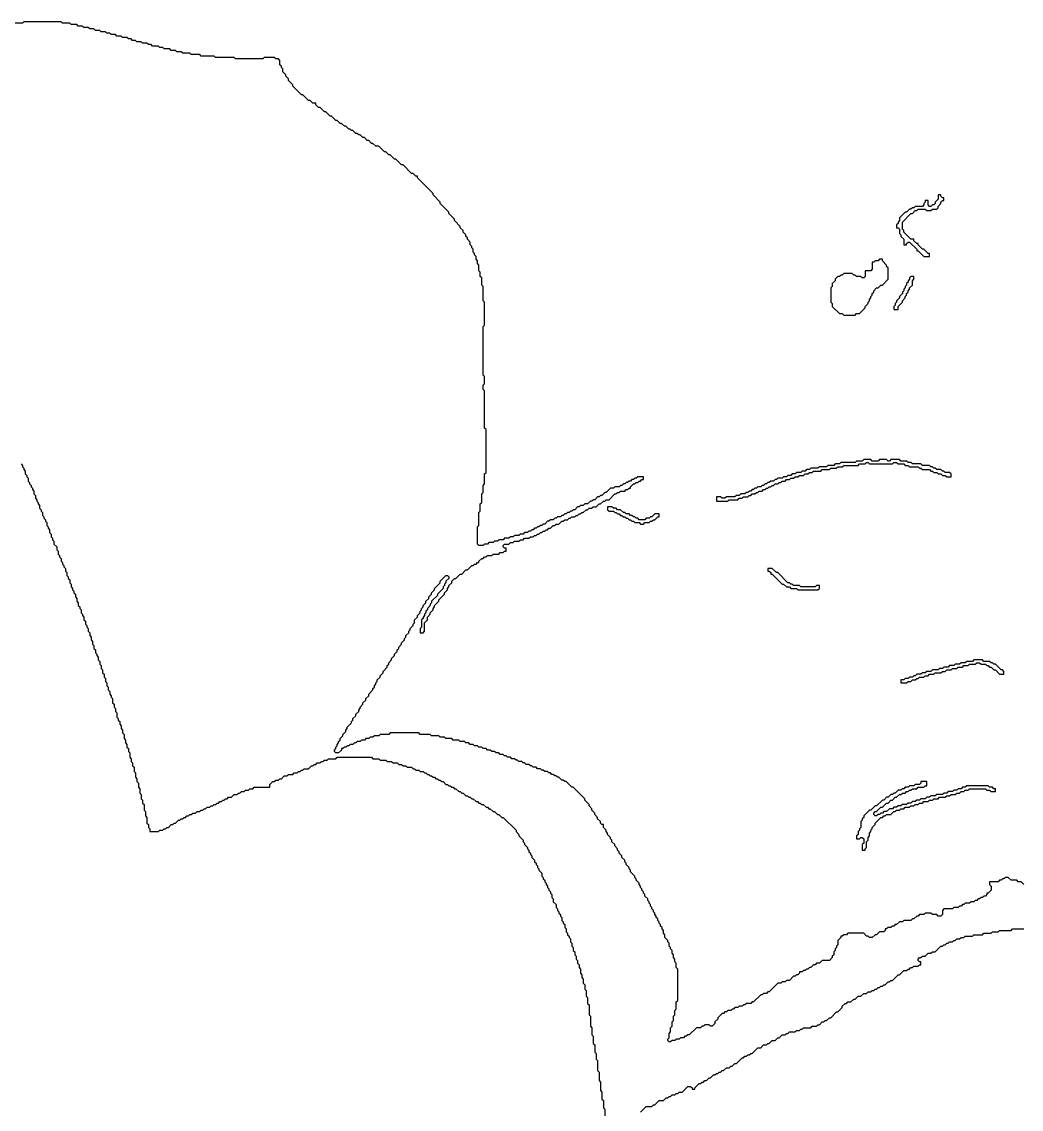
# Model space of a CAD drawing. Header units: metres. Extents: x 0 to 100, y 0 to 128.
# Drawn here: x 43.21 to 60.68, y 82.73 to 101.73 of the extents above; entities that cross this region are included whole.
import ezdxf

# ---------------------------------------------------------------- set-up
doc = ezdxf.new("R2010")
doc.units = ezdxf.units.M

msp = doc.modelspace()

# ---------------------------------------------------------------- linework, layer by layer
for points in [[(60.725, 86.65), (60.675, 86.7), (60.625, 86.7), (60.6, 86.725), (60.5, 86.725), (60.45, 86.775), (60.4, 86.775), (60.375, 86.75), (60.35, 86.75), (60.325, 86.725), (60.3, 86.725), (60.275, 86.7), (60.125, 86.7), (60.125, 86.65), (60.15, 86.625), (60.15, 86.55), (60.1, 86.5), (60.075, 86.5), (60.075, 86.475), (60.05, 86.45), (60.025, 86.45), (60, 86.425), (59.975, 86.425), (59.95, 86.4), (59.925, 86.4), (59.9, 86.375), (59.875, 86.375), (59.85, 86.35), (59.8, 86.35), (59.775, 86.325), (59.7, 86.325), (59.675, 86.3), (59.65, 86.3), (59.625, 86.275), (59.6, 86.275), (59.575, 86.25), (59.5, 86.25), (59.475, 86.225), (59.325, 86.225), (59.3, 86.2), (59.3, 86.125), (59.275, 86.1), (59.225, 86.1), (59.2, 86.125), (59.125, 86.125), (59.1, 86.15), (59, 86.15), (58.975, 86.125), (58.9, 86.125), (58.875, 86.1), (58.85, 86.1), (58.8, 86.05), (58.775, 86.05), (58.75, 86.025), (58.625, 86.025), (58.6, 86), (58.55, 86), (58.5, 85.95), (58.475, 85.95), (58.45, 85.925), (58.425, 85.925), (58.4, 85.9), (58.35, 85.9), (58.325, 85.875), (58.3, 85.875), (58.3, 85.85), (58.275, 85.825), (58.2, 85.825), (58.15, 85.775), (58.125, 85.775), (58.075, 85.725), (58.025, 85.725), (58, 85.75), (57.975, 85.75), (57.925, 85.8), (57.65, 85.8), (57.625, 85.775), (57.575, 85.775), (57.55, 85.75), (57.525, 85.75), (57.525, 85.725), (57.475, 85.675), (57.475, 85.6), (57.45, 85.575), (57.45, 85.55), (57.425, 85.525), (57.425, 85.5), (57.4, 85.475), (57.4, 85.425), (57.375, 85.4), (57.375, 85.375), (57.325, 85.325), (57.2, 85.325), (57.15, 85.275), (57.1, 85.275), (57.075, 85.25), (57.05, 85.25), (57, 85.2), (56.975, 85.2), (56.95, 85.175), (56.925, 85.175), (56.9, 85.15), (56.875, 85.15), (56.85, 85.125), (56.8, 85.125), (56.8, 85.1), (56.775, 85.075), (56.75, 85.075), (56.725, 85.05), (56.7, 85.05), (56.625, 84.975), (56.575, 84.975), (56.55, 84.95), (56.5, 84.95), (56.475, 84.925), (56.425, 84.925), (56.275, 84.775), (56.25, 84.775), (56.225, 84.75), (56.175, 84.75), (56.15, 84.725), (56.125, 84.725), (56, 84.6), (55.975, 84.6), (55.95, 84.575), (55.875, 84.575), (55.85, 84.55), (55.825, 84.55), (55.8, 84.525), (55.75, 84.525), (55.725, 84.5), (55.675, 84.5), (55.65, 84.475), (55.625, 84.475), (55.6, 84.45), (55.55, 84.45), (55.525, 84.425), (55.5, 84.425), (55.475, 84.4), (55.45, 84.4), (55.375, 84.325), (55.375, 84.3), (55.325, 84.25), (55.325, 84.225), (55.275, 84.175), (55.25, 84.175), (55.225, 84.2), (55.15, 84.2), (55.125, 84.175), (55.1, 84.175), (55.075, 84.15), (55, 84.15), (54.875, 84.025), (54.85, 84.025), (54.825, 84), (54.8, 84), (54.775, 83.975), (54.725, 83.975), (54.7, 83.95), (54.65, 83.95), (54.625, 83.925), (54.575, 83.925), (54.55, 83.9), (54.525, 83.9), (54.5, 83.925), (54.5, 83.95), (54.525, 83.975), (54.525, 84.05), (54.55, 84.075), (54.55, 84.15), (54.575, 84.175), (54.575, 84.25), (54.6, 84.275), (54.6, 84.35), (54.625, 84.375), (54.625, 84.45), (54.65, 84.475), (54.65, 84.6), (54.675, 84.625), (54.675, 85.175), (54.65, 85.2), (54.65, 85.275), (54.625, 85.3), (54.625, 85.35), (54.6, 85.375), (54.6, 85.425), (54.575, 85.45), (54.575, 85.5), (54.55, 85.525), (54.55, 85.55), (54.525, 85.575), (54.525, 85.625), (54.5, 85.65), (54.5, 85.675), (54.45, 85.725), (54.45, 85.775), (54.425, 85.8), (54.425, 85.85), (54.4, 85.875), (54.4, 85.9), (54.375, 85.925), (54.375, 85.95), (54.35, 85.975), (54.35, 86), (54.325, 86.025), (54.325, 86.05), (54.3, 86.075), (54.3, 86.1), (54.275, 86.125), (54.275, 86.15), (54.25, 86.175), (54.25, 86.2), (54.225, 86.225), (54.225, 86.25), (54.2, 86.275), (54.2, 86.3), (54.175, 86.325), (54.175, 86.35), (54.15, 86.375), (54.15, 86.4), (54.1, 86.45), (54.1, 86.475), (54.075, 86.5), (54.075, 86.525), (54.05, 86.55), (54.05, 86.575), (54.025, 86.6), (54.025, 86.625), (54, 86.65), (54, 86.675), (53.95, 86.725), (53.95, 86.75), (53.925, 86.775), (53.925, 86.8), (53.85, 86.875), (53.85, 86.9), (53.825, 86.925), (53.825, 86.95), (53.775, 87), (53.775, 87.025), (53.75, 87.05), (53.75, 87.075), (53.7, 87.125), (53.7, 87.15), (53.65, 87.2), (53.65, 87.225), (53.625, 87.25), (53.625, 87.275), (53.575, 87.325), (53.575, 87.35), (53.525, 87.4), (53.525, 87.425), (53.5, 87.45), (53.5, 87.475), (53.45, 87.525), (53.45, 87.55), (53.425, 87.575), (53.425, 87.6), (53.375, 87.65), (53.375, 87.7), (53.35, 87.7), (53.325, 87.725), (53.325, 87.75), (53.275, 87.8), (53.275, 87.825), (53.225, 87.875), (53.225, 87.9), (53.175, 87.95), (53.175, 87.975), (53.125, 88.025), (53.125, 88.05), (53.05, 88.125), (53.05, 88.15), (52.85, 88.35), (52.825, 88.35), (52.725, 88.45), (52.7, 88.45), (52.675, 88.475), (52.65, 88.475), (52.6, 88.525), (52.575, 88.525), (52.55, 88.55), (52.525, 88.55), (52.5, 88.575), (52.475, 88.575), (52.45, 88.6), (52.425, 88.6), (52.4, 88.625), (52.35, 88.625), (52.325, 88.65), (52.3, 88.65), (52.275, 88.675), (52.225, 88.675), (52.2, 88.7), (52.15, 88.7), (52.125, 88.725), (52.1, 88.725), (52.075, 88.75), (52.025, 88.75), (52, 88.775), (51.975, 88.775), (51.95, 88.8), (51.9, 88.8), (51.875, 88.825), (51.85, 88.825), (51.825, 88.85), (51.775, 88.85), (51.75, 88.875), (51.7, 88.875), (51.675, 88.9), (51.65, 88.9), (51.625, 88.925), (51.575, 88.925), (51.55, 88.95), (51.5, 88.95), (51.475, 88.975), (51.425, 88.975), (51.4, 89), (51.35, 89), (51.325, 89.025), (51.275, 89.025), (51.25, 89.05), (51.2, 89.05), (51.175, 89.075), (51.125, 89.075), (51.1, 89.1), (51.05, 89.1), (51.025, 89.125), (50.975, 89.125), (50.95, 89.15), (50.875, 89.15), (50.85, 89.175), (50.75, 89.175), (50.725, 89.2), (50.625, 89.2), (50.6, 89.225), (50.525, 89.225), (50.5, 89.25), (50.375, 89.25), (50.35, 89.275), (50.175, 89.275), (50.15, 89.3), (49.65, 89.3), (49.625, 89.275), (49.475, 89.275), (49.45, 89.25), (49.375, 89.25), (49.35, 89.225), (49.3, 89.225), (49.275, 89.2), (49.225, 89.2), (49.2, 89.175), (49.15, 89.175), (49.125, 89.15), (49.075, 89.15), (49.05, 89.125), (49.025, 89.125), (49, 89.1), (48.95, 89.1), (48.925, 89.075), (48.9, 89.075), (48.875, 89.05), (48.85, 89.05), (48.825, 89.025), (48.8, 89.025), (48.8, 89), (48.75, 88.95), (48.7, 88.95), (48.675, 88.975), (48.675, 89), (48.7, 89.025), (48.7, 89.05), (48.725, 89.075), (48.725, 89.1), (48.75, 89.125), (48.75, 89.15), (48.775, 89.175), (48.775, 89.2), (48.825, 89.25), (48.825, 89.275), (48.875, 89.325), (48.875, 89.35), (48.9, 89.375), (48.9, 89.4), (48.975, 89.475), (48.975, 89.5), (49, 89.525), (49, 89.55), (49.05, 89.6), (49.05, 89.625), (49.1, 89.675), (49.1, 89.7), (49.125, 89.725), (49.125, 89.75), (49.175, 89.8), (49.175, 89.825), (49.225, 89.875), (49.225, 89.9), (49.275, 89.95), (49.275, 89.975), (49.35, 90.05), (49.35, 90.075), (49.375, 90.1), (49.375, 90.125), (49.4, 90.15), (49.4, 90.175), (49.425, 90.2), (49.425, 90.225), (49.475, 90.275), (49.475, 90.3), (49.525, 90.35), (49.525, 90.375), (49.6, 90.45), (49.6, 90.475), (49.625, 90.5), (49.625, 90.525), (49.675, 90.575), (49.675, 90.6), (49.725, 90.65), (49.725, 90.675), (49.775, 90.725), (49.775, 90.75), (49.8, 90.775), (49.8, 90.8), (49.85, 90.85), (49.85, 90.875), (49.9, 90.925), (49.9, 90.95), (49.925, 90.975), (49.925, 91), (49.975, 91.05), (49.975, 91.075), (50, 91.1), (50, 91.125), (50.05, 91.175), (50.05, 91.2), (50.075, 91.225), (50.075, 91.275), (50.125, 91.325), (50.125, 91.35), (50.175, 91.4), (50.175, 91.425), (50.2, 91.45), (50.2, 91.475), (50.225, 91.5), (50.225, 91.525), (50.275, 91.575), (50.275, 91.6), (50.325, 91.65), (50.325, 91.675), (50.375, 91.725), (50.375, 91.75), (50.425, 91.8), (50.425, 91.825), (50.525, 91.925), (50.525, 91.95), (50.625, 92.05), (50.65, 92.05), (50.675, 92.025), (50.675, 92), (50.625, 91.95), (50.625, 91.925), (50.6, 91.9), (50.6, 91.875), (50.575, 91.85), (50.575, 91.825), (50.475, 91.725), (50.475, 91.7), (50.375, 91.6), (50.375, 91.575), (50.35, 91.55), (50.35, 91.525), (50.3, 91.475), (50.3, 91.45), (50.275, 91.425), (50.275, 91.4), (50.25, 91.375), (50.25, 91.35), (50.225, 91.325), (50.225, 91.3), (50.2, 91.275), (50.2, 91.15), (50.175, 91.125), (50.175, 91.05), (50.225, 91.05), (50.25, 91.075), (50.25, 91.225), (50.3, 91.275), (50.3, 91.325), (50.35, 91.375), (50.35, 91.4), (50.4, 91.45), (50.4, 91.475), (50.425, 91.5), (50.425, 91.525), (50.5, 91.6), (50.5, 91.625), (50.6, 91.725), (50.6, 91.75), (50.65, 91.8), (50.65, 91.825), (50.675, 91.85), (50.675, 91.875), (50.725, 91.925), (50.725, 91.95), (50.775, 92), (50.8, 92), (50.875, 92.075), (50.9, 92.075), (50.975, 92.15), (51, 92.15), (51.075, 92.225), (51.1, 92.225), (51.125, 92.25), (51.15, 92.25), (51.175, 92.275), (51.2, 92.275), (51.2, 92.3), (51.25, 92.35), (51.275, 92.35), (51.3, 92.375), (51.325, 92.375), (51.35, 92.4), (51.425, 92.4), (51.45, 92.425), (51.55, 92.425), (51.575, 92.45), (51.625, 92.45), (51.65, 92.475), (51.675, 92.475), (51.675, 92.525), (51.65, 92.525), (51.625, 92.55), (51.625, 92.575), (51.65, 92.6), (51.725, 92.6), (51.75, 92.625), (51.8, 92.625), (51.825, 92.65), (51.9, 92.65), (51.925, 92.675), (51.975, 92.675), (52, 92.7), (52.075, 92.7), (52.1, 92.725), (52.15, 92.725), (52.175, 92.75), (52.2, 92.75), (52.225, 92.775), (52.25, 92.775), (52.275, 92.8), (52.3, 92.8), (52.325, 92.825), (52.35, 92.825), (52.375, 92.85), (52.4, 92.85), (52.425, 92.875), (52.45, 92.875), (52.5, 92.925), (52.525, 92.925), (52.55, 92.95), (52.6, 92.95), (52.65, 93), (52.675, 93), (52.7, 93.025), (52.75, 93.025), (52.775, 93.05), (52.8, 93.05), (52.825, 93.075), (52.875, 93.075), (52.9, 93.1), (52.925, 93.1), (52.95, 93.125), (52.975, 93.125), (53, 93.15), (53.025, 93.15), (53.075, 93.2), (53.1, 93.2), (53.125, 93.225), (53.175, 93.225), (53.2, 93.25), (53.25, 93.25), (53.3, 93.3), (53.325, 93.3), (53.375, 93.35), (53.4, 93.35), (53.425, 93.375), (53.475, 93.375), (53.575, 93.475), (53.6, 93.475), (53.625, 93.5), (53.65, 93.5), (53.675, 93.525), (53.75, 93.525), (53.775, 93.55), (53.8, 93.55), (53.825, 93.575), (53.85, 93.575), (53.85, 93.6), (53.9, 93.65), (53.925, 93.65), (53.95, 93.675), (53.975, 93.675), (54, 93.7), (54.025, 93.7), (54.05, 93.725), (54.075, 93.725), (54.075, 93.775), (53.975, 93.775), (53.95, 93.75), (53.925, 93.75), (53.9, 93.725), (53.875, 93.725), (53.85, 93.7), (53.825, 93.7), (53.8, 93.675), (53.775, 93.675), (53.75, 93.65), (53.725, 93.65), (53.7, 93.625), (53.675, 93.625), (53.65, 93.6), (53.575, 93.6), (53.55, 93.575), (53.5, 93.575), (53.425, 93.5), (53.4, 93.5), (53.35, 93.45), (53.325, 93.45), (53.3, 93.425), (53.275, 93.425), (53.225, 93.375), (53.2, 93.375), (53.175, 93.35), (53.15, 93.35), (53.1, 93.3), (53.05, 93.3), (53.025, 93.275), (52.975, 93.275), (52.95, 93.25), (52.925, 93.25), (52.875, 93.2), (52.85, 93.2), (52.825, 93.175), (52.8, 93.175), (52.775, 93.15), (52.75, 93.15), (52.725, 93.125), (52.7, 93.125), (52.675, 93.1), (52.65, 93.1), (52.625, 93.075), (52.575, 93.075), (52.55, 93.05), (52.525, 93.05), (52.5, 93.025), (52.45, 93.025), (52.425, 93), (52.4, 93), (52.35, 92.95), (52.325, 92.95), (52.3, 92.925), (52.275, 92.925), (52.25, 92.9), (52.225, 92.9), (52.2, 92.875), (52.175, 92.875), (52.15, 92.85), (52.125, 92.85), (52.1, 92.825), (52.075, 92.825), (52.05, 92.8), (52, 92.8), (51.975, 92.775), (51.925, 92.775), (51.9, 92.75), (51.825, 92.75), (51.8, 92.725), (51.75, 92.725), (51.725, 92.7), (51.65, 92.7), (51.625, 92.675), (51.55, 92.675), (51.525, 92.65), (51.475, 92.65), (51.45, 92.625), (51.375, 92.625), (51.35, 92.6), (51.3, 92.6), (51.275, 92.575), (51.2, 92.575), (51.175, 92.6), (51.175, 92.9), (51.2, 92.925), (51.2, 93.15), (51.225, 93.175), (51.225, 93.3), (51.25, 93.325), (51.25, 93.475), (51.275, 93.5), (51.275, 93.625), (51.3, 93.65), (51.3, 93.825), (51.325, 93.85), (51.325, 94.6), (51.3, 94.625), (51.3, 95.275), (51.275, 95.3), (51.275, 95.375), (51.3, 95.4), (51.3, 95.525), (51.275, 95.55), (51.275, 96.4), (51.3, 96.425), (51.3, 96.825), (51.275, 96.85), (51.275, 97.1), (51.25, 97.125), (51.25, 97.25), (51.225, 97.275), (51.225, 97.35), (51.2, 97.375), (51.2, 97.475), (51.175, 97.5), (51.175, 97.55), (51.15, 97.575), (51.15, 97.625), (51.125, 97.65), (51.125, 97.675), (51.1, 97.7), (51.1, 97.75), (51.075, 97.775), (51.075, 97.8), (51.05, 97.825), (51.05, 97.875), (51, 97.925), (51, 97.95), (50.975, 97.975), (50.975, 98), (50.925, 98.05), (50.925, 98.075), (50.875, 98.125), (50.875, 98.15), (50.775, 98.25), (50.775, 98.275), (50.675, 98.375), (50.675, 98.4), (50.525, 98.55), (50.525, 98.575), (50.4, 98.7), (50.4, 98.725), (50.125, 99), (50.125, 99.025), (50.1, 99.025), (50.05, 99.075), (50.025, 99.075), (49.875, 99.225), (49.85, 99.225), (49.75, 99.325), (49.725, 99.325), (49.65, 99.4), (49.625, 99.4), (49.575, 99.45), (49.55, 99.45), (49.45, 99.55), (49.4, 99.55), (49.35, 99.6), (49.325, 99.6), (49.275, 99.65), (49.25, 99.65), (49.2, 99.7), (49.175, 99.7), (49.125, 99.75), (49.1, 99.75), (49.075, 99.775), (49.05, 99.775), (49, 99.825), (48.975, 99.825), (48.95, 99.85), (48.925, 99.85), (48.875, 99.9), (48.85, 99.9), (48.8, 99.95), (48.775, 99.95), (48.725, 100), (48.7, 100), (48.625, 100.075), (48.6, 100.075), (48.525, 100.15), (48.5, 100.15), (48.425, 100.225), (48.4, 100.225), (48.35, 100.275), (48.35, 100.3), (48.3, 100.3), (48.25, 100.35), (48.225, 100.35), (48.125, 100.45), (48.1, 100.45), (47.95, 100.6), (47.95, 100.625), (47.875, 100.7), (47.875, 100.725), (47.825, 100.775), (47.825, 100.8), (47.775, 100.85), (47.775, 100.9), (47.75, 100.925), (47.75, 100.95), (47.725, 100.975), (47.725, 101.05), (47.7, 101.075), (47.65, 101.075), (47.625, 101.1), (47.45, 101.1), (47.425, 101.075), (46.95, 101.075), (46.925, 101.1), (46.6, 101.1), (46.575, 101.125), (46.35, 101.125), (46.325, 101.15), (46.175, 101.15), (46.15, 101.175), (46.025, 101.175), (46, 101.2), (45.925, 101.2), (45.9, 101.225), (45.825, 101.225), (45.8, 101.25), (45.7, 101.25), (45.675, 101.275), (45.625, 101.275), (45.6, 101.3), (45.5, 101.3), (45.475, 101.325), (45.425, 101.325), (45.4, 101.35), (45.325, 101.35), (45.3, 101.375), (45.225, 101.375), (45.2, 101.4), (45.15, 101.4), (45.125, 101.425), (45.075, 101.425), (45.05, 101.45), (44.975, 101.45), (44.95, 101.475), (44.875, 101.475), (44.85, 101.5), (44.775, 101.5), (44.75, 101.525), (44.7, 101.525), (44.675, 101.55), (44.6, 101.55), (44.575, 101.575), (44.5, 101.575), (44.475, 101.6), (44.4, 101.6), (44.375, 101.625), (44.3, 101.625), (44.275, 101.65), (44.2, 101.65), (44.175, 101.675), (44.075, 101.675), (44.05, 101.7), (43.925, 101.7), (43.9, 101.725), (43.25, 101.725), (43.225, 101.7), (43.1, 101.7)], [(43.2, 94), (43.225, 93.975), (43.225, 93.95), (43.25, 93.925), (43.25, 93.9), (43.275, 93.875), (43.275, 93.825), (43.3, 93.8), (43.3, 93.775), (43.325, 93.75), (43.325, 93.7), (43.35, 93.675), (43.35, 93.65), (43.375, 93.625), (43.375, 93.6), (43.4, 93.575), (43.4, 93.55), (43.425, 93.525), (43.425, 93.475), (43.45, 93.45), (43.45, 93.4), (43.475, 93.375), (43.475, 93.35), (43.5, 93.325), (43.5, 93.3), (43.525, 93.275), (43.525, 93.225), (43.55, 93.2), (43.55, 93.175), (43.575, 93.15), (43.575, 93.1), (43.6, 93.075), (43.6, 93.05), (43.625, 93.025), (43.625, 93), (43.65, 92.975), (43.65, 92.925), (43.675, 92.9), (43.675, 92.875), (43.7, 92.85), (43.7, 92.8), (43.725, 92.775), (43.725, 92.725), (43.75, 92.7), (43.75, 92.675), (43.775, 92.65), (43.775, 92.6), (43.825, 92.55), (43.825, 92.5), (43.85, 92.475), (43.85, 92.425), (43.875, 92.4), (43.875, 92.375), (43.9, 92.35), (43.9, 92.3), (43.925, 92.275), (43.925, 92.25), (43.95, 92.225), (43.95, 92.2), (43.975, 92.175), (43.975, 92.125), (44, 92.1), (44, 92.05), (44.025, 92.025), (44.025, 92), (44.05, 91.975), (44.05, 91.925), (44.075, 91.9), (44.075, 91.85), (44.1, 91.825), (44.1, 91.8), (44.125, 91.775), (44.125, 91.75), (44.15, 91.725), (44.15, 91.675), (44.175, 91.65), (44.175, 91.6), (44.2, 91.575), (44.2, 91.525), (44.225, 91.5), (44.225, 91.475), (44.25, 91.45), (44.25, 91.4), (44.275, 91.375), (44.275, 91.35), (44.3, 91.325), (44.3, 91.275), (44.325, 91.25), (44.325, 91.2), (44.35, 91.175), (44.35, 91.15), (44.375, 91.125), (44.375, 91.075), (44.4, 91.05), (44.4, 91), (44.425, 90.975), (44.425, 90.925), (44.45, 90.9), (44.45, 90.85), (44.475, 90.825), (44.475, 90.775), (44.5, 90.75), (44.5, 90.7), (44.525, 90.675), (44.525, 90.65), (44.55, 90.625), (44.55, 90.575), (44.575, 90.55), (44.575, 90.5), (44.6, 90.475), (44.6, 90.425), (44.625, 90.4), (44.625, 90.35), (44.65, 90.325), (44.65, 90.275), (44.675, 90.25), (44.675, 90.2), (44.7, 90.175), (44.7, 90.125), (44.725, 90.1), (44.725, 90.05), (44.75, 90.025), (44.75, 89.975), (44.775, 89.95), (44.775, 89.925), (44.8, 89.9), (44.8, 89.825), (44.825, 89.8), (44.825, 89.75), (44.85, 89.725), (44.85, 89.675), (44.875, 89.65), (44.875, 89.575), (44.9, 89.55), (44.9, 89.525), (44.925, 89.5), (44.925, 89.45), (44.95, 89.425), (44.95, 89.375), (44.975, 89.35), (44.975, 89.3), (45, 89.275), (45, 89.2), (45.025, 89.175), (45.025, 89.125), (45.05, 89.1), (45.05, 89.05), (45.075, 89.025), (45.075, 88.975), (45.1, 88.95), (45.1, 88.875), (45.125, 88.85), (45.125, 88.8), (45.15, 88.775), (45.15, 88.725), (45.175, 88.7), (45.175, 88.625), (45.2, 88.6), (45.2, 88.525), (45.225, 88.5), (45.225, 88.45), (45.25, 88.425), (45.25, 88.35), (45.275, 88.325), (45.275, 88.25), (45.3, 88.225), (45.3, 88.15), (45.325, 88.125), (45.325, 88.075), (45.35, 88.05), (45.35, 87.95), (45.375, 87.925), (45.375, 87.85), (45.4, 87.825), (45.4, 87.725), (45.425, 87.7), (45.425, 87.65), (45.45, 87.625), (45.45, 87.575), (45.6, 87.575), (45.625, 87.6), (45.675, 87.6), (45.7, 87.625), (45.725, 87.625), (45.75, 87.65), (45.775, 87.65), (45.825, 87.7), (45.85, 87.7), (45.875, 87.725), (45.9, 87.725), (45.95, 87.775), (45.975, 87.775), (46, 87.8), (46.025, 87.8), (46.05, 87.825), (46.075, 87.825), (46.1, 87.85), (46.125, 87.85), (46.15, 87.875), (46.175, 87.875), (46.2, 87.9), (46.25, 87.9), (46.275, 87.925), (46.325, 87.925), (46.35, 87.95), (46.375, 87.95), (46.4, 87.975), (46.425, 87.975), (46.45, 88), (46.5, 88), (46.525, 88.025), (46.55, 88.025), (46.575, 88.05), (46.6, 88.05), (46.625, 88.075), (46.65, 88.075), (46.675, 88.1), (46.7, 88.1), (46.725, 88.125), (46.75, 88.125), (46.775, 88.15), (46.8, 88.15), (46.825, 88.175), (46.875, 88.175), (46.925, 88.225), (46.975, 88.225), (47, 88.25), (47.025, 88.25), (47.05, 88.275), (47.1, 88.275), (47.125, 88.3), (47.175, 88.3), (47.2, 88.325), (47.25, 88.325), (47.275, 88.35), (47.55, 88.35), (47.55, 88.4), (47.6, 88.45), (47.625, 88.45), (47.65, 88.475), (47.7, 88.475), (47.725, 88.5), (47.75, 88.5), (47.8, 88.55), (47.85, 88.55), (47.875, 88.575), (47.95, 88.575), (47.975, 88.6), (48.025, 88.6), (48.05, 88.625), (48.075, 88.625), (48.1, 88.65), (48.125, 88.65), (48.15, 88.675), (48.225, 88.675), (48.275, 88.725), (48.3, 88.725), (48.325, 88.75), (48.35, 88.75), (48.375, 88.775), (48.425, 88.775), (48.45, 88.8), (48.475, 88.8), (48.5, 88.825), (48.55, 88.825), (48.575, 88.85), (48.7, 88.85), (48.725, 88.875), (49.325, 88.875), (49.35, 88.85), (49.45, 88.85), (49.475, 88.825), (49.575, 88.825), (49.6, 88.8), (49.675, 88.8), (49.7, 88.775), (49.775, 88.775), (49.8, 88.75), (49.85, 88.75), (49.875, 88.725), (49.925, 88.725), (49.95, 88.7), (50.025, 88.7), (50.05, 88.675), (50.075, 88.675), (50.1, 88.65), (50.15, 88.65), (50.175, 88.625), (50.225, 88.625), (50.25, 88.6), (50.275, 88.6), (50.3, 88.575), (50.325, 88.575), (50.35, 88.55), (50.375, 88.55), (50.4, 88.525), (50.425, 88.525), (50.45, 88.5), (50.475, 88.5), (50.5, 88.475), (50.525, 88.475), (50.55, 88.45), (50.575, 88.45), (50.625, 88.4), (50.65, 88.4), (50.675, 88.375), (50.7, 88.375), (50.725, 88.35), (50.75, 88.35), (50.775, 88.325), (50.8, 88.325), (50.85, 88.275), (50.875, 88.275), (50.9, 88.25), (50.925, 88.25), (50.975, 88.2), (51, 88.2), (51.025, 88.175), (51.05, 88.175), (51.075, 88.15), (51.1, 88.15), (51.15, 88.1), (51.175, 88.1), (51.2, 88.075), (51.225, 88.075), (51.25, 88.05), (51.275, 88.05), (51.325, 88), (51.35, 88), (51.375, 87.975), (51.4, 87.975), (51.45, 87.925), (51.475, 87.925), (51.525, 87.875), (51.55, 87.875), (51.6, 87.825), (51.625, 87.825), (51.85, 87.6), (51.85, 87.575), (51.9, 87.525), (51.9, 87.5), (51.975, 87.425), (51.975, 87.4), (52, 87.375), (52, 87.35), (52.05, 87.3), (52.05, 87.275), (52.075, 87.25), (52.075, 87.225), (52.1, 87.2), (52.1, 87.175), (52.125, 87.15), (52.125, 87.125), (52.175, 87.075), (52.175, 87.05), (52.2, 87.025), (52.2, 87), (52.225, 86.975), (52.225, 86.95), (52.25, 86.925), (52.25, 86.9), (52.3, 86.85), (52.3, 86.8), (52.325, 86.775), (52.325, 86.75), (52.35, 86.725), (52.35, 86.7), (52.375, 86.675), (52.375, 86.65), (52.4, 86.625), (52.4, 86.6), (52.425, 86.575), (52.425, 86.55), (52.45, 86.525), (52.45, 86.5), (52.475, 86.475), (52.475, 86.425), (52.5, 86.4), (52.5, 86.35), (52.55, 86.3), (52.55, 86.25), (52.575, 86.225), (52.575, 86.2), (52.6, 86.175), (52.6, 86.15), (52.625, 86.125), (52.625, 86.1), (52.65, 86.075), (52.65, 86.025), (52.675, 86), (52.675, 85.975), (52.7, 85.95), (52.7, 85.9), (52.725, 85.875), (52.725, 85.825), (52.75, 85.8), (52.75, 85.775), (52.775, 85.75), (52.775, 85.725), (52.8, 85.7), (52.8, 85.65), (52.825, 85.625), (52.825, 85.575), (52.85, 85.55), (52.85, 85.5), (52.875, 85.475), (52.875, 85.425), (52.9, 85.4), (52.9, 85.35), (52.925, 85.325), (52.925, 85.275), (52.95, 85.25), (52.95, 85.2), (52.975, 85.175), (52.975, 85.1), (53, 85.075), (53, 85.025), (53.025, 85), (53.025, 84.925), (53.05, 84.9), (53.05, 84.825), (53.075, 84.8), (53.075, 84.7), (53.1, 84.675), (53.1, 84.575), (53.125, 84.55), (53.125, 84.375), (53.15, 84.35), (53.15, 84.175), (53.175, 84.15), (53.175, 84.025), (53.2, 84), (53.2, 83.875), (53.225, 83.85), (53.225, 83.725), (53.25, 83.7), (53.25, 83.6), (53.275, 83.575), (53.275, 83.4), (53.3, 83.375), (53.3, 83.225), (53.325, 83.2), (53.325, 83.05), (53.35, 83.025), (53.35, 82.9), (53.375, 82.875), (53.375, 82.75), (53.4, 82.725), (53.4, 82.575)], [(54.025, 82.675), (54.125, 82.775), (54.225, 82.775), (54.25, 82.8), (54.275, 82.8), (54.35, 82.875), (54.425, 82.875), (54.475, 82.925), (54.5, 82.925), (54.525, 82.95), (54.55, 82.95), (54.575, 82.975), (54.625, 82.975), (54.65, 83), (54.675, 83), (54.7, 83.025), (54.75, 83.025), (54.85, 83.125), (54.9, 83.125), (54.925, 83.1), (54.925, 83.075), (54.975, 83.075), (54.975, 83.1), (55.05, 83.175), (55.075, 83.175), (55.1, 83.2), (55.125, 83.2), (55.15, 83.225), (55.175, 83.225), (55.225, 83.275), (55.25, 83.275), (55.3, 83.325), (55.325, 83.325), (55.35, 83.35), (55.375, 83.35), (55.4, 83.375), (55.425, 83.375), (55.45, 83.4), (55.475, 83.4), (55.525, 83.45), (55.575, 83.45), (55.6, 83.475), (55.625, 83.475), (55.675, 83.525), (55.7, 83.525), (55.8, 83.625), (55.825, 83.625), (55.85, 83.65), (55.875, 83.65), (55.9, 83.675), (55.925, 83.675), (55.95, 83.7), (55.975, 83.7), (56.075, 83.8), (56.125, 83.8), (56.175, 83.85), (56.225, 83.85), (56.25, 83.875), (56.275, 83.875), (56.325, 83.925), (56.375, 83.925), (56.425, 83.975), (56.45, 83.975), (56.5, 84.025), (56.55, 84.025), (56.575, 84.05), (56.6, 84.05), (56.625, 84.075), (56.725, 84.075), (56.75, 84.1), (56.8, 84.1), (56.825, 84.125), (56.85, 84.125), (56.875, 84.15), (57, 84.15), (57.025, 84.175), (57.1, 84.175), (57.125, 84.2), (57.15, 84.2), (57.2, 84.25), (57.225, 84.25), (57.25, 84.275), (57.275, 84.275), (57.325, 84.325), (57.35, 84.325), (57.45, 84.425), (57.475, 84.425), (57.55, 84.5), (57.55, 84.525), (57.6, 84.575), (57.625, 84.575), (57.65, 84.6), (57.7, 84.6), (57.75, 84.65), (57.775, 84.65), (57.825, 84.7), (57.875, 84.7), (57.925, 84.75), (57.975, 84.75), (58, 84.775), (58.05, 84.775), (58.075, 84.8), (58.1, 84.8), (58.125, 84.825), (58.15, 84.825), (58.175, 84.85), (58.2, 84.85), (58.225, 84.875), (58.25, 84.875), (58.275, 84.9), (58.3, 84.9), (58.35, 84.95), (58.375, 84.95), (58.4, 84.975), (58.425, 84.975), (58.525, 85.075), (58.55, 85.075), (58.625, 85.15), (58.675, 85.15), (58.7, 85.175), (58.725, 85.175), (58.75, 85.2), (58.775, 85.2), (58.8, 85.225), (58.875, 85.225), (58.9, 85.25), (58.925, 85.25), (58.925, 85.3), (58.9, 85.3), (58.875, 85.325), (58.875, 85.35), (58.9, 85.375), (58.925, 85.375), (58.95, 85.4), (59, 85.4), (59.05, 85.45), (59.1, 85.45), (59.125, 85.475), (59.175, 85.475), (59.275, 85.575), (59.3, 85.575), (59.325, 85.6), (59.35, 85.6), (59.375, 85.625), (59.4, 85.625), (59.425, 85.65), (59.475, 85.65), (59.5, 85.675), (59.525, 85.675), (59.55, 85.7), (59.6, 85.7), (59.625, 85.725), (59.675, 85.725), (59.7, 85.75), (59.825, 85.75), (59.85, 85.775), (60, 85.775), (60.025, 85.8), (60.15, 85.8), (60.175, 85.825), (60.275, 85.825), (60.3, 85.85), (60.5, 85.85), (60.525, 85.875), (60.725, 85.875)]]:
    msp.add_lwpolyline(points)
for points in [[(59.225, 98.7), (59.225, 98.625), (59.175, 98.575), (59.175, 98.55), (59.15, 98.525), (59.125, 98.525), (59.1, 98.5), (59.075, 98.5), (59.05, 98.525), (59.05, 98.6), (59, 98.6), (59, 98.575), (58.975, 98.55), (58.975, 98.525), (58.95, 98.5), (58.825, 98.5), (58.8, 98.475), (58.775, 98.475), (58.75, 98.45), (58.725, 98.45), (58.675, 98.4), (58.65, 98.4), (58.55, 98.3), (58.55, 98.25), (58.525, 98.225), (58.525, 98.2), (58.5, 98.175), (58.5, 98.125), (58.525, 98.125), (58.55, 98.1), (58.55, 98.025), (58.575, 98), (58.575, 97.975), (58.625, 97.925), (58.625, 97.825), (58.675, 97.825), (58.675, 97.85), (58.7, 97.875), (58.725, 97.875), (58.85, 97.75), (58.85, 97.725), (58.875, 97.725), (58.975, 97.625), (59.075, 97.625), (59.075, 97.675), (59.05, 97.675), (58.975, 97.75), (58.95, 97.75), (58.875, 97.825), (58.875, 97.85), (58.85, 97.85), (58.8, 97.9), (58.8, 97.925), (58.75, 97.925), (58.625, 98.05), (58.625, 98.075), (58.6, 98.1), (58.6, 98.225), (58.75, 98.375), (58.775, 98.375), (58.825, 98.425), (58.85, 98.425), (58.875, 98.45), (59, 98.45), (59.025, 98.425), (59.1, 98.425), (59.125, 98.45), (59.2, 98.45), (59.225, 98.475), (59.225, 98.5), (59.275, 98.55), (59.275, 98.575), (59.3, 98.6), (59.325, 98.6), (59.325, 98.65), (59.3, 98.65), (59.275, 98.675), (59.275, 98.7)], [(58.2, 97.575), (58.175, 97.55), (58.125, 97.55), (58.1, 97.525), (58.075, 97.525), (58.075, 97.4), (58.05, 97.375), (57.95, 97.375), (57.95, 97.275), (57.925, 97.25), (57.9, 97.25), (57.875, 97.275), (57.8, 97.275), (57.775, 97.3), (57.75, 97.3), (57.725, 97.325), (57.575, 97.325), (57.55, 97.3), (57.525, 97.3), (57.5, 97.275), (57.475, 97.275), (57.425, 97.225), (57.425, 97.2), (57.375, 97.15), (57.375, 97.1), (57.35, 97.075), (57.35, 96.825), (57.375, 96.8), (57.375, 96.75), (57.5, 96.625), (57.55, 96.625), (57.575, 96.6), (57.775, 96.6), (57.8, 96.625), (57.85, 96.625), (57.95, 96.725), (57.95, 96.75), (58, 96.8), (58, 96.825), (58.025, 96.85), (58.025, 96.875), (58.05, 96.9), (58.05, 96.925), (58.075, 96.95), (58.075, 96.975), (58.1, 97), (58.1, 97.025), (58.15, 97.075), (58.175, 97.075), (58.225, 97.125), (58.25, 97.125), (58.35, 97.225), (58.35, 97.425), (58.325, 97.45), (58.325, 97.475), (58.25, 97.55), (58.25, 97.575)], [(58.75, 97.275), (58.725, 97.25), (58.725, 97.225), (58.7, 97.2), (58.7, 97.175), (58.675, 97.15), (58.675, 97.125), (58.65, 97.1), (58.65, 97.075), (58.625, 97.05), (58.625, 97.025), (58.6, 97), (58.6, 96.975), (58.55, 96.925), (58.55, 96.9), (58.5, 96.85), (58.5, 96.825), (58.475, 96.8), (58.475, 96.775), (58.45, 96.75), (58.45, 96.7), (58.525, 96.7), (58.525, 96.75), (58.6, 96.825), (58.6, 96.85), (58.65, 96.9), (58.65, 96.925), (58.675, 96.95), (58.675, 96.975), (58.7, 97), (58.7, 97.025), (58.725, 97.05), (58.725, 97.075), (58.775, 97.125), (58.775, 97.2), (58.8, 97.225), (58.8, 97.275)], [(57.925, 94.075), (57.9, 94.05), (57.8, 94.05), (57.775, 94.025), (57.525, 94.025), (57.5, 94), (57.425, 94), (57.4, 93.975), (57.3, 93.975), (57.275, 93.95), (57.15, 93.95), (57.125, 93.925), (57, 93.925), (56.975, 93.9), (56.925, 93.9), (56.9, 93.875), (56.85, 93.875), (56.825, 93.85), (56.75, 93.85), (56.725, 93.825), (56.675, 93.825), (56.65, 93.8), (56.6, 93.8), (56.575, 93.775), (56.525, 93.775), (56.5, 93.75), (56.425, 93.75), (56.4, 93.725), (56.375, 93.725), (56.35, 93.7), (56.3, 93.7), (56.275, 93.675), (56.25, 93.675), (56.225, 93.65), (56.2, 93.65), (56.175, 93.625), (56.15, 93.625), (56.125, 93.6), (56.075, 93.6), (56.05, 93.575), (56.025, 93.575), (56, 93.55), (55.975, 93.55), (55.95, 93.525), (55.925, 93.525), (55.9, 93.5), (55.875, 93.5), (55.85, 93.475), (55.775, 93.475), (55.75, 93.45), (55.7, 93.45), (55.675, 93.425), (55.525, 93.425), (55.5, 93.4), (55.45, 93.4), (55.425, 93.425), (55.35, 93.425), (55.35, 93.35), (55.55, 93.35), (55.575, 93.375), (55.725, 93.375), (55.75, 93.4), (55.8, 93.4), (55.825, 93.425), (55.9, 93.425), (55.925, 93.45), (55.95, 93.45), (55.975, 93.475), (56.025, 93.475), (56.05, 93.5), (56.075, 93.5), (56.1, 93.525), (56.15, 93.525), (56.175, 93.55), (56.2, 93.55), (56.225, 93.575), (56.25, 93.575), (56.275, 93.6), (56.3, 93.6), (56.325, 93.625), (56.35, 93.625), (56.375, 93.65), (56.425, 93.65), (56.45, 93.675), (56.475, 93.675), (56.5, 93.7), (56.55, 93.7), (56.575, 93.725), (56.625, 93.725), (56.65, 93.75), (56.7, 93.75), (56.725, 93.775), (56.775, 93.775), (56.8, 93.8), (56.875, 93.8), (56.9, 93.825), (56.95, 93.825), (56.975, 93.85), (57.025, 93.85), (57.05, 93.875), (57.175, 93.875), (57.2, 93.9), (57.325, 93.9), (57.35, 93.925), (57.45, 93.925), (57.475, 93.95), (57.55, 93.95), (57.575, 93.975), (57.825, 93.975), (57.85, 94), (57.95, 94), (57.975, 94.025), (58, 94.025), (58.025, 94), (58.425, 94), (58.45, 94.025), (58.5, 94.025), (58.525, 94), (58.625, 94), (58.65, 93.975), (58.7, 93.975), (58.725, 93.95), (58.875, 93.95), (58.9, 93.925), (58.925, 93.925), (58.95, 93.9), (59.075, 93.9), (59.1, 93.875), (59.125, 93.875), (59.15, 93.85), (59.2, 93.85), (59.225, 93.825), (59.275, 93.825), (59.3, 93.8), (59.35, 93.8), (59.375, 93.775), (59.45, 93.775), (59.45, 93.825), (59.425, 93.85), (59.35, 93.85), (59.325, 93.875), (59.3, 93.875), (59.275, 93.9), (59.2, 93.9), (59.175, 93.925), (59.15, 93.925), (59.125, 93.95), (59.1, 93.95), (59.075, 93.975), (58.95, 93.975), (58.925, 94), (58.775, 94), (58.75, 94.025), (58.7, 94.025), (58.675, 94.05), (58.575, 94.05), (58.55, 94.075), (58.4, 94.075), (58.375, 94.05), (58.35, 94.05), (58.325, 94.075), (58.2, 94.075), (58.175, 94.05), (58.075, 94.05), (58.05, 94.075)], [(53.45, 93.25), (53.45, 93.2), (53.475, 93.175), (53.55, 93.175), (53.575, 93.15), (53.6, 93.15), (53.625, 93.125), (53.65, 93.125), (53.675, 93.1), (53.7, 93.1), (53.725, 93.075), (53.75, 93.075), (53.775, 93.05), (53.8, 93.05), (53.825, 93.025), (53.85, 93.025), (53.875, 93), (53.9, 93), (53.925, 92.975), (54, 92.975), (54.025, 92.95), (54.075, 92.95), (54.1, 92.975), (54.175, 92.975), (54.2, 93), (54.225, 93), (54.25, 93.025), (54.275, 93.025), (54.325, 93.075), (54.35, 93.075), (54.35, 93.125), (54.275, 93.125), (54.225, 93.075), (54.2, 93.075), (54.175, 93.05), (54.125, 93.05), (54.1, 93.025), (54, 93.025), (53.975, 93.05), (53.95, 93.05), (53.925, 93.075), (53.9, 93.075), (53.875, 93.1), (53.85, 93.1), (53.825, 93.125), (53.775, 93.125), (53.75, 93.15), (53.725, 93.15), (53.675, 93.2), (53.625, 93.2), (53.6, 93.225), (53.55, 93.225), (53.525, 93.25)], [(56.25, 92.175), (56.25, 92.125), (56.275, 92.125), (56.3, 92.1), (56.3, 92.075), (56.325, 92.075), (56.5, 91.9), (56.525, 91.9), (56.575, 91.85), (56.625, 91.85), (56.65, 91.825), (56.75, 91.825), (56.775, 91.8), (57.125, 91.8), (57.15, 91.825), (57.15, 91.875), (57.1, 91.875), (57.075, 91.85), (56.825, 91.85), (56.8, 91.875), (56.7, 91.875), (56.675, 91.9), (56.65, 91.9), (56.625, 91.925), (56.6, 91.925), (56.425, 92.1), (56.4, 92.1), (56.325, 92.175)], [(59.85, 90.575), (59.825, 90.55), (59.725, 90.55), (59.7, 90.525), (59.625, 90.525), (59.6, 90.5), (59.525, 90.5), (59.5, 90.475), (59.425, 90.475), (59.4, 90.45), (59.325, 90.45), (59.3, 90.425), (59.25, 90.425), (59.225, 90.4), (59.125, 90.4), (59.1, 90.375), (59.025, 90.375), (59, 90.35), (58.95, 90.35), (58.925, 90.325), (58.85, 90.325), (58.825, 90.3), (58.8, 90.3), (58.775, 90.275), (58.725, 90.275), (58.7, 90.25), (58.65, 90.25), (58.625, 90.225), (58.575, 90.225), (58.575, 90.175), (58.675, 90.175), (58.7, 90.2), (58.75, 90.2), (58.775, 90.225), (58.825, 90.225), (58.85, 90.25), (58.875, 90.25), (58.9, 90.275), (58.975, 90.275), (59, 90.3), (59.05, 90.3), (59.075, 90.325), (59.15, 90.325), (59.175, 90.35), (59.275, 90.35), (59.3, 90.375), (59.35, 90.375), (59.375, 90.4), (59.45, 90.4), (59.475, 90.425), (59.55, 90.425), (59.575, 90.45), (59.65, 90.45), (59.675, 90.475), (59.75, 90.475), (59.775, 90.5), (59.875, 90.5), (59.9, 90.525), (59.95, 90.525), (59.975, 90.5), (60.05, 90.5), (60.075, 90.475), (60.1, 90.475), (60.125, 90.45), (60.15, 90.45), (60.2, 90.4), (60.225, 90.4), (60.3, 90.325), (60.375, 90.325), (60.375, 90.375), (60.35, 90.4), (60.325, 90.4), (60.225, 90.5), (60.2, 90.5), (60.175, 90.525), (60.15, 90.525), (60.125, 90.55), (60.025, 90.55), (60, 90.575)], [(58.925, 88.45), (58.925, 88.425), (58.9, 88.4), (58.825, 88.4), (58.8, 88.375), (58.725, 88.375), (58.7, 88.35), (58.65, 88.35), (58.625, 88.325), (58.6, 88.325), (58.575, 88.3), (58.525, 88.3), (58.475, 88.25), (58.45, 88.25), (58.425, 88.225), (58.4, 88.225), (58.35, 88.175), (58.325, 88.175), (58.275, 88.125), (58.25, 88.125), (58.15, 88.025), (58.125, 88.025), (58.05, 87.95), (58.025, 87.95), (57.925, 87.85), (57.925, 87.825), (57.9, 87.8), (57.9, 87.775), (57.875, 87.75), (57.875, 87.65), (57.85, 87.625), (57.85, 87.6), (57.825, 87.575), (57.825, 87.525), (57.8, 87.5), (57.8, 87.45), (57.85, 87.45), (57.875, 87.475), (57.9, 87.475), (57.925, 87.45), (57.925, 87.375), (57.9, 87.35), (57.9, 87.25), (57.95, 87.25), (57.95, 87.275), (57.975, 87.3), (57.975, 87.4), (58, 87.425), (58, 87.475), (58.025, 87.5), (58.025, 87.55), (58.05, 87.575), (58.05, 87.6), (58.075, 87.625), (58.075, 87.65), (58.125, 87.7), (58.125, 87.725), (58.225, 87.825), (58.25, 87.825), (58.275, 87.85), (58.3, 87.85), (58.325, 87.875), (58.4, 87.875), (58.45, 87.925), (58.475, 87.925), (58.5, 87.95), (58.55, 87.95), (58.575, 87.975), (58.625, 87.975), (58.65, 88), (58.725, 88), (58.75, 88.025), (58.8, 88.025), (58.825, 88.05), (58.875, 88.05), (58.9, 88.075), (58.95, 88.075), (58.975, 88.1), (59.05, 88.1), (59.075, 88.125), (59.125, 88.125), (59.15, 88.15), (59.225, 88.15), (59.25, 88.175), (59.35, 88.175), (59.375, 88.2), (59.425, 88.2), (59.45, 88.225), (59.525, 88.225), (59.55, 88.25), (59.6, 88.25), (59.625, 88.275), (59.675, 88.275), (59.7, 88.3), (59.75, 88.3), (59.775, 88.325), (60.05, 88.325), (60.075, 88.3), (60.125, 88.3), (60.15, 88.275), (60.225, 88.275), (60.225, 88.325), (60.2, 88.325), (60.175, 88.35), (60.125, 88.35), (60.1, 88.375), (59.725, 88.375), (59.7, 88.35), (59.65, 88.35), (59.625, 88.325), (59.575, 88.325), (59.55, 88.3), (59.5, 88.3), (59.475, 88.275), (59.4, 88.275), (59.375, 88.25), (59.325, 88.25), (59.3, 88.225), (59.2, 88.225), (59.175, 88.2), (59.1, 88.2), (59.075, 88.175), (59.025, 88.175), (59, 88.15), (58.925, 88.15), (58.9, 88.125), (58.85, 88.125), (58.825, 88.1), (58.775, 88.1), (58.75, 88.075), (58.7, 88.075), (58.675, 88.05), (58.6, 88.05), (58.575, 88.025), (58.525, 88.025), (58.5, 88), (58.45, 88), (58.425, 87.975), (58.375, 87.975), (58.325, 87.925), (58.275, 87.925), (58.25, 87.9), (58.225, 87.9), (58.2, 87.875), (58.175, 87.875), (58.15, 87.85), (58.125, 87.85), (58.1, 87.875), (58.1, 87.9), (58.125, 87.925), (58.15, 87.925), (58.225, 88), (58.25, 88), (58.325, 88.075), (58.35, 88.075), (58.4, 88.125), (58.425, 88.125), (58.475, 88.175), (58.5, 88.175), (58.55, 88.225), (58.575, 88.225), (58.6, 88.25), (58.65, 88.25), (58.675, 88.275), (58.7, 88.275), (58.725, 88.3), (58.75, 88.3), (58.775, 88.325), (58.85, 88.325), (58.875, 88.35), (58.975, 88.35), (59, 88.375), (59.025, 88.375), (59.025, 88.45)]]:
    msp.add_lwpolyline(points, close=True)

doc.saveas('drawing.dxf')
